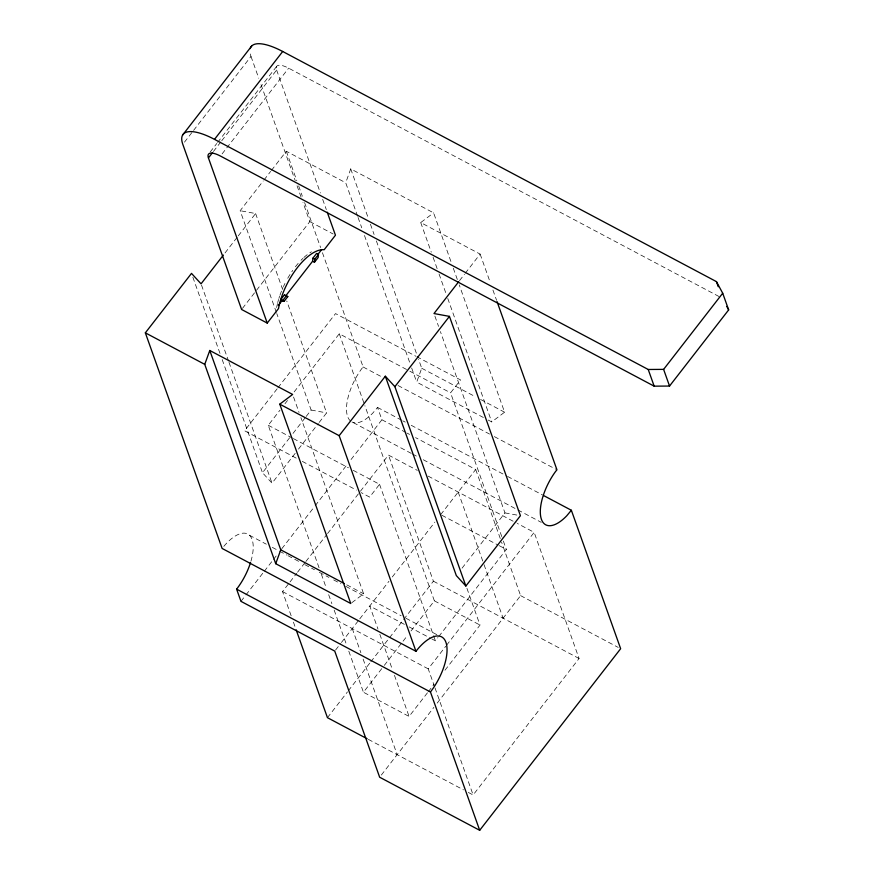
<?xml version="1.0" encoding="UTF-8"?>
<svg xmlns="http://www.w3.org/2000/svg" width="874" height="874" viewBox="0 0 874 874"><rect width="100%" height="100%" fill="white"/><g stroke="black" fill="none" stroke-linecap="round" stroke-linejoin="round"><path stroke-width="0.66" stroke-dasharray="4.37 3.28" d="M357.608 216.206L345.711 182.764L350.736 168.9L433.602 212.863L451.465 263.019M483.388 417.499L416.69 382.113L421.716 368.238L418.515 359.236M184.458 142.167L192.772 131.45M193.602 130.379L251.002 56.449A51.916 17.316 37.8 0 1 249.964 52.112M210.153 152.054L216.807 143.489M217.637 142.418L276.697 66.337M213.42 151.486L220.903 141.839M221.734 140.769L276.632 70.051A19.665 6.555 37.8 0 1 288.639 68.172L719.957 297.018M222.105 153.89L288.639 68.172M276.337 312.313L240.153 210.71L263.227 180.984M264.057 179.924L270.645 171.424M271.475 170.364L286.311 151.257L345.711 182.764M225.022 252.947L237.422 236.963M238.252 235.904L255.612 213.54L240.153 210.71M242.437 308.413L309.811 221.614L302.972 202.407M277.124 388.832L244.578 430.751L297.488 458.817M277.954 387.75L335.529 313.591L416.09 356.341M319.054 567.729L268.263 425.256L279.964 410.19M284.968 403.733L287.48 400.511M294.167 391.891L339.276 333.781L408.682 370.609M295.183 453.355L272.033 483.169L262.484 472.725L289.698 437.677M292.998 433.428L305.365 417.488M306.184 416.428L311.133 410.048L276.796 313.591M298.493 449.094L318.333 423.529M319.152 422.47L326.603 412.878L286.759 300.995M459.527 280.641L464.476 274.261M465.296 273.201L480.132 254.094L420.733 222.575L433.602 212.863M240.962 601.345L245.124 595.97M245.965 594.899L263.478 572.339M264.309 571.257L272.655 560.518M273.486 559.436L277.659 554.072M281.832 548.697L314.356 506.789M315.186 505.718L347.721 463.81M351.053 459.516L381.916 419.76L377.524 407.426L372.881 412.987A39.33 17.152 -62.1 0 1 352.014 422.011M291.151 615.766L282.531 591.567L289.207 582.969M290.048 581.898L296.712 573.3M297.553 572.219L305.059 562.55M305.889 561.469L326.745 534.604M327.586 533.533L388.482 455.081L417.335 470.387M353.227 470.343L379.556 484.305L369.636 497.098L361.213 492.63M501.774 536.614L450.569 392.83L460.576 379.939L417.291 356.974M335.583 650.038L340.576 643.592M341.417 642.51L358.919 619.961M359.749 618.89L388.952 581.276M392.295 576.971L434.848 522.149M440.693 514.622L475.707 469.513L415.587 437.623M327.444 717.674L347.47 691.891M348.3 690.81L369.986 662.874M370.827 661.793L433.395 581.199L388.482 455.081M427.452 692.798L409.087 716.451L363.442 692.241L383.468 666.436M384.309 665.365L407.677 635.256M411.009 630.962L434.378 600.853L364.884 405.689M462.084 568.133L504.964 512.896L440.398 331.552M431.832 638.938L435.405 640.839L437.918 637.605M438.748 636.534L506.341 549.451L502.233 537.903M434.575 686.691L428.216 668.861L445.74 646.29M446.57 645.22L534.167 532.375L517.288 523.417M428.282 691.727L434.127 684.2M444.975 670.227L480.023 625.074L466.301 586.541M381.315 775.074L433.865 707.383M437.197 703.089L520.609 595.631L501.556 542.131M468.3 792.412L473.129 794.979L579.069 658.493L534.167 532.375M322.43 252.706L363.125 366.993L361.716 368.686A39.33 17.152 -62.1 0 0 351.064 421.432L411.25 453.377M488.151 420.023L491.723 421.923L504.582 412.2L459.243 284.88M351.829 602.699L363.628 593.796L300.885 417.597M311.133 410.048L326.603 412.878M504.964 512.896L517.845 515.245M309.811 221.614L333.114 233.981M421.716 368.238L475.762 396.916M480.569 399.462L504.582 412.2M409.884 371.242L450.569 392.83M363.125 366.993L382.386 377.207M398.041 385.521L489.538 434.061M494.356 436.618L555.755 469.196M377.524 407.426L401.603 420.197M402.805 420.842L405.219 422.12M411.239 425.31L506.341 475.773M507.554 476.417L542.459 494.935M381.916 419.76L405.962 432.51M407.164 433.154L409.567 434.433M412.462 454.01L418.482 457.2M423.289 459.757L541.279 522.357M428.151 476.122L516.075 522.783M441.883 515.256L497.983 545.015M499.185 545.649L506.341 549.451M268.263 425.256L292.2 437.961M293.391 438.595L348.442 467.798M302.295 461.374L356.406 490.074M520.609 595.631L618.246 647.426M433.395 581.199L579.069 658.493M434.378 600.853L480.023 625.074M346.814 584.87L363.628 593.796M249.451 535.249L266.308 544.185M272.327 547.375L278.347 550.576M279.549 551.21L286.77 555.045M287.983 555.689L300.022 562.069M304.829 564.626L314.465 569.739M319.283 572.295L328.908 577.397M333.726 579.954L340.947 583.788M345.765 586.345L401.144 615.733M405.962 618.279L437.262 634.895M404.378 624.364L369.757 605.999L377.994 629.116M409.152 626.898L430.631 638.304M282.531 591.567L428.216 668.861M368.315 739.36L463.482 789.856M480.132 254.094L490.194 282.346M492.936 290.048L496.596 300.328M453.289 268.165L457.408 279.735M420.733 222.575L431.264 252.16M433.1 257.306L437.219 268.875M439.054 274.021L445.926 293.314M447.761 298.46L491.723 421.923M434.902 316.126L438.562 326.406M475.707 469.513L501.108 540.853M350.736 168.9L368.599 219.057M370.423 224.203L374.094 234.483M376.377 240.918L418.056 357.947M458.195 492.073L483.595 563.402M484.054 564.68L503.107 618.18M358.067 217.495L361.738 227.786M364.48 235.499L409.819 362.819M411.654 367.965L416.69 382.113M276.632 70.051L320.397 192.968M322.681 199.37L326.33 209.607M286.311 151.257L296.821 180.787M298.657 185.922L302.317 196.202M304.6 202.615L320.605 247.56M251.002 56.449L258.748 78.212M261.031 84.614L295.226 180.645M297.051 185.769L301.148 197.295M339.276 333.781L364.425 404.4M379.556 484.305L433.122 634.415M433.58 635.704L435.405 640.839M435.023 687.969L473.129 794.979M255.612 213.54L282.63 289.414M379.819 634.262L392.623 670.216M394.458 675.351L409.087 716.451M293.555 397.025L299.05 412.462M352.255 628.559L360.875 652.758M363.136 659.127L397.157 754.666M321.348 574.152L326.373 588.268M328.668 594.691L331.869 603.672M334.163 610.085L346.967 646.028M348.802 651.163L363.442 692.241M201.512 285.121L228.529 360.995M228.988 362.284L272.033 483.169M192.87 277.244L220.346 354.407M222.182 359.553L262.484 472.725M293.424 622.135L295.685 628.504M223.842 546.337A39.33 17.152 -62.1 0 1 247.888 534.101A39.33 17.152 -62.1 0 1 250.958 561.174M276.643 307.561A46.409 20.244 -62.1 0 1 277.473 303.551M277.724 302.535A46.409 20.244 -62.1 0 1 278.588 299.421M278.904 298.373A46.409 20.244 -62.1 0 1 279.593 296.253M279.953 295.193A46.409 20.244 -62.1 0 1 282.947 287.71M283.427 286.639A46.409 20.244 -62.1 0 1 284.957 283.46M287.743 278.26A46.409 20.244 -62.1 0 1 292.735 270.405M295.412 266.767A46.409 20.244 -62.1 0 1 299.596 261.785M301.017 260.277A46.409 20.244 -62.1 0 1 302.917 258.376M303.868 257.491A46.409 20.244 -62.1 0 1 311.417 251.799"/><path stroke-width="1.31" d="M312.575 261.271L312.892 258.223L316.596 253.438L318.475 254.432L318.158 257.491L314.443 262.266L312.575 261.271L285.929 295.598L284.345 294.986L280.652 299.749L284.105 301.355L287.808 296.592L285.929 295.598M314.443 262.266L314.76 259.217L318.475 254.432M204.745 364.36L209.782 350.485L292.637 394.447L279.778 404.17L350.758 603.508L275.725 563.697L204.745 364.36L145.346 332.841L191.504 273.387L201.053 283.832L223.373 255.077M275.725 563.697L280.762 549.833L209.782 350.485M182.622 135.022L251.745 45.951M267.236 323.085L241.606 309.483L182.797 144.308A51.916 17.316 37.8 0 1 214.501 139.359L282.706 51.49L716.429 281.614L722.711 293.216L728.654 309.899L669.539 386.046L654.167 386.166L220.434 156.042A19.665 6.555 37.8 0 0 208.427 157.91L267.236 323.085L278.522 308.555A46.409 20.244 -62.1 0 1 324.167 249.745L335.452 235.215L327.237 212.174M208.427 157.91L212.59 152.557M278.238 305.507L282.236 300.361L284.105 301.355M317.786 254.553L321.545 249.724M282.531 300.743L286.224 295.991L287.808 296.592M543.661 495.58L571.356 510.263L620.649 648.705L479.695 830.3L430.445 691.979A39.33 17.152 -62.1 0 0 445.937 642.346A39.33 17.152 -62.1 0 0 415.958 651.294L339.178 435.678L385.325 376.224L394.884 386.669L465.864 586.017L520.423 515.715L449.444 316.377L433.985 313.548L458.708 281.701M394.884 386.669L449.444 316.377M214.501 139.359L648.224 369.483L663.606 369.374L722.711 293.216M571.356 510.263L566.713 515.835A39.33 17.152 -62.1 0 1 540.973 517.834A39.33 17.152 -62.1 0 1 555.547 471.523L556.957 469.83L497.055 301.606M280.652 299.749L282.236 300.361M312.892 258.223L314.76 259.217M284.345 294.986L286.224 295.991M279.778 404.17L339.178 435.678M280.762 549.833L344.411 583.603M415.958 651.294L222.127 548.457L145.346 332.841M250.565 562.474A39.33 17.152 -62.1 0 1 236.614 589.142L430.445 691.979M367.113 738.727L327.444 717.674L296.144 629.783M479.695 830.3L379.655 777.226L334.742 651.108L240.962 601.345L236.614 589.142M465.864 586.017L456.315 575.573L385.325 376.224M726.764 306.413L728.654 309.899M716.429 281.614L718.253 286.748M663.606 369.374L669.539 386.046M648.224 369.483L654.167 386.166M250.215 48.583A51.916 17.316 37.8 0 1 282.706 51.49"/></g></svg>
